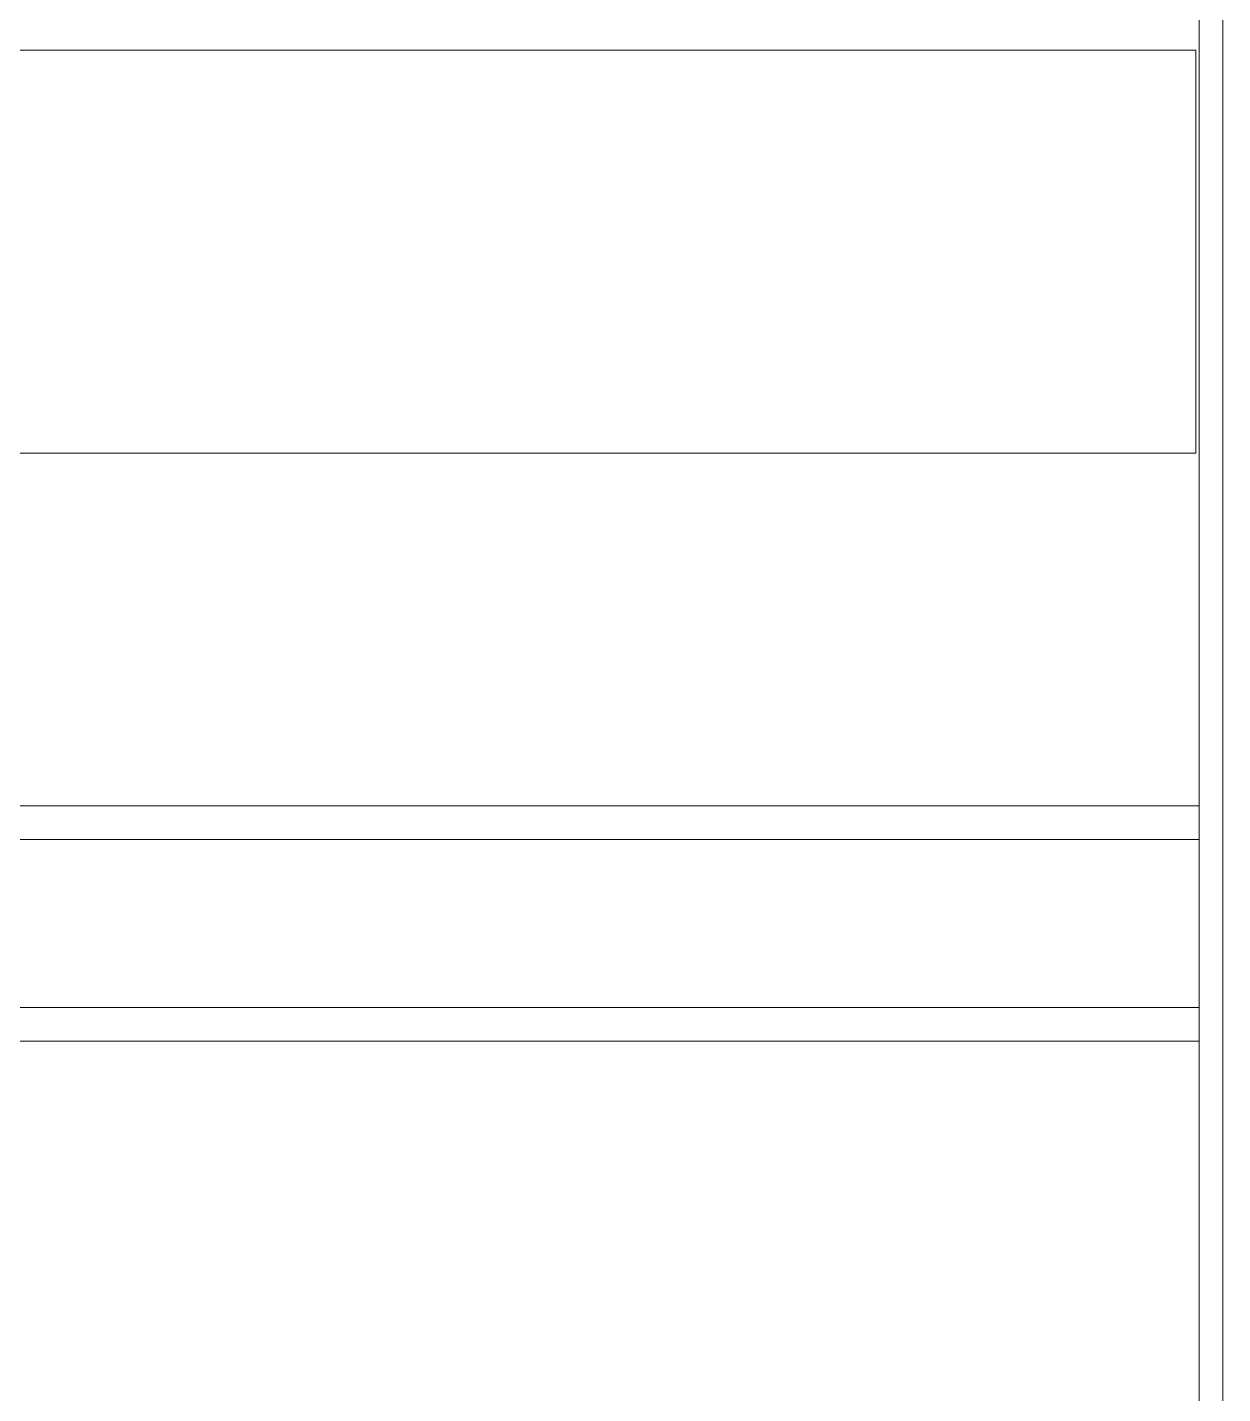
# Model space of a CAD drawing. Header units: millimetres. Extents: x 4137 to 6698, y 1400 to 3585.
# Drawn here: x 4812 to 4989.9, y 2300.8 to 2504.2 of the extents above; entities that cross this region are included whole.
import ezdxf

# ---------------------------------------------------------------- set-up
doc = ezdxf.new("R2010")
doc.units = ezdxf.units.MM
doc.layers.add('000-PI-ORMAR', color=2, linetype='Continuous')
doc.layers.add('002-PI-Kabelska kanalica', color=150, linetype='Continuous')

msp = doc.modelspace()

# ---------------------------------------------------------------- linework, layer by layer
at = {"layer": '000-PI-ORMAR', "color": 0, "linetype": 'ByBlock', "lineweight": 0}
msp.add_line((4989.95, 3405.78), (4989.95, 1515.78), dxfattribs=at)
at = {"layer": '002-PI-Kabelska kanalica', "color": 0, "linetype": 'ByBlock', "lineweight": 0}
for p, q in [((4986.45, 3405.78), (4986.45, 1635.78)), ((4370.95, 2500.78), (4985.95, 2500.78)), ((4985.95, 2500.78), (4985.95, 2440.78)), ((4370.95, 2440.78), (4985.95, 2440.78))]:
    msp.add_line(p, q, dxfattribs=at)
at = {"layer": '002-PI-Kabelska kanalica', "color": 0, "linetype": 'ByBlock', "lineweight": 0, "ltscale": 0.25}
for p, q in [((4728.35, 2388.28), (4958.69, 2388.28)), ((4958.69, 2388.28), (4986.45, 2388.28)), ((4958.69, 2388.28), (4986.45, 2388.28)), ((4986.45, 2383.28), (4986.45, 2388.28)), ((4986.45, 2388.28), (4986.45, 2353.28)), ((4986.45, 2383.28), (4986.45, 2388.28)), ((4986.45, 2388.28), (4986.45, 2353.28)), ((4728.35, 2383.28), (4958.69, 2383.28)), ((4958.69, 2383.28), (4986.45, 2383.28)), ((4958.69, 2383.28), (4986.45, 2383.28)), ((4728.35, 2358.28), (4958.69, 2358.28)), ((4958.69, 2358.28), (4986.45, 2358.28)), ((4960.09, 2353.28), (4728.35, 2353.28)), ((4986.45, 2353.28), (4958.69, 2353.28))]:
    msp.add_line(p, q, dxfattribs=at)

doc.saveas('drawing.dxf')
